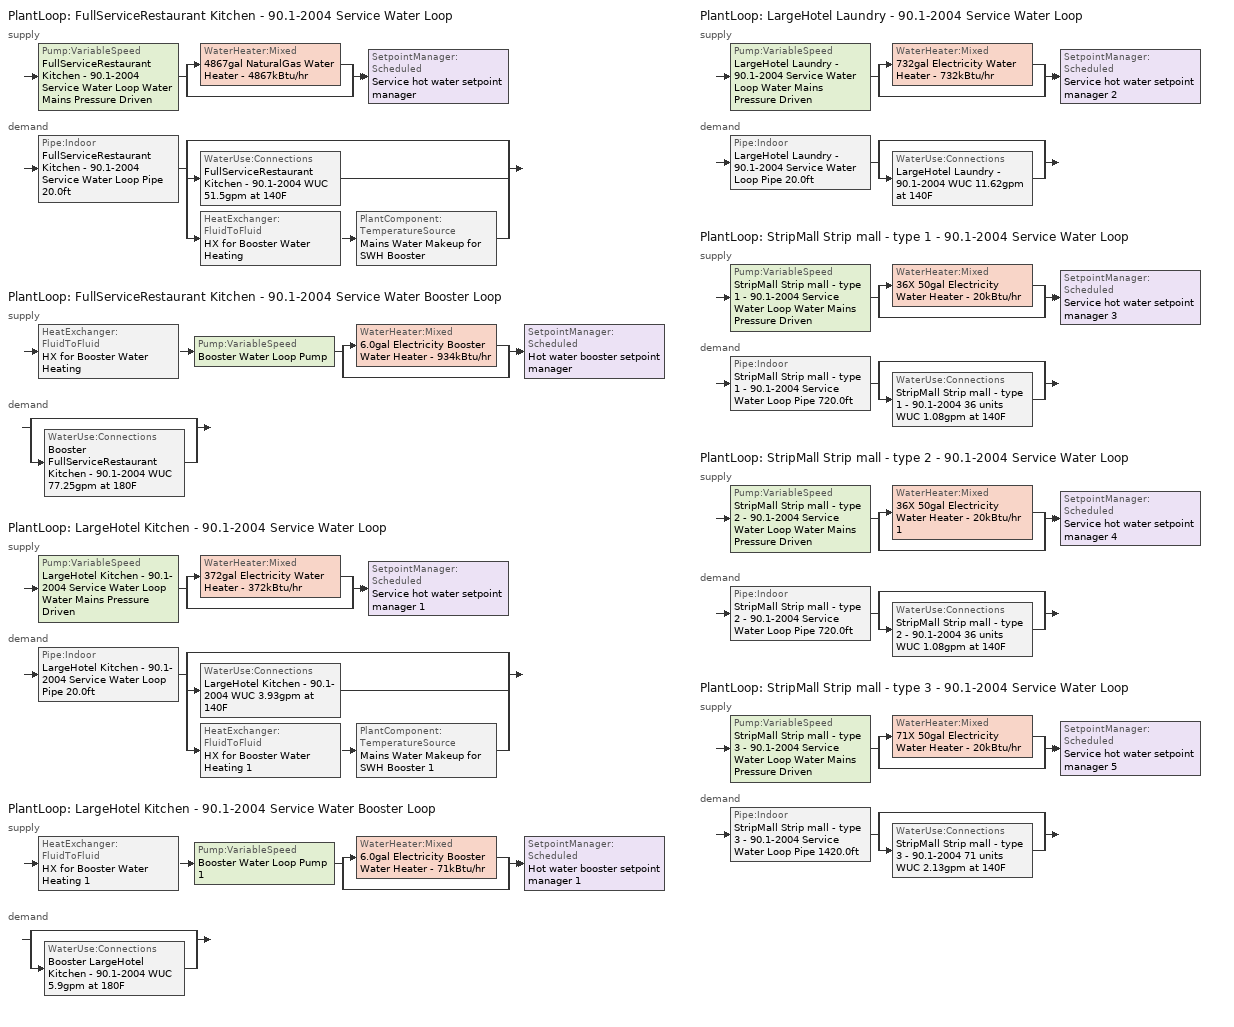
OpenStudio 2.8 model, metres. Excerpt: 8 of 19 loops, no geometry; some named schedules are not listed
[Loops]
PlantLoop 'FullServiceRestaurant Kitchen - 90.1-2004 Service Water Loop'
 supply: Pump:VariableSpeed 'FullServiceRestaurant Kitchen - 90.1-2004 Service Water Loop Water Mains Pressure Driven' > split
  | WaterHeater:Mixed '4867gal NaturalGas Water Heater - 4867kBtu/hr'
  | bypass
  join > SetpointManager:Scheduled 'Service hot water setpoint manager'
 demand: Pipe:Indoor 'FullServiceRestaurant Kitchen - 90.1-2004 Service Water Loop Pipe 20.0ft' > split
  | bypass
  | WaterUse:Connections 'FullServiceRestaurant Kitchen - 90.1-2004 WUC 51.5gpm at 140F'
  | HeatExchanger:FluidToFluid 'HX for Booster Water Heating' > PlantComponent:TemperatureSource 'Mains Water Makeup for SWH Booster'
PlantLoop 'FullServiceRestaurant Kitchen - 90.1-2004 Service Water Booster Loop'
 supply: HeatExchanger:FluidToFluid 'HX for Booster Water Heating' > Pump:VariableSpeed 'Booster Water Loop Pump' > split
  | WaterHeater:Mixed '6.0gal Electricity Booster Water Heater - 934kBtu/hr'
  | bypass
  join > SetpointManager:Scheduled 'Hot water booster setpoint manager'
 demand: split
  | bypass
  | WaterUse:Connections 'Booster FullServiceRestaurant Kitchen - 90.1-2004 WUC 77.25gpm at 180F'
PlantLoop 'LargeHotel Kitchen - 90.1-2004 Service Water Loop'
 supply: Pump:VariableSpeed 'LargeHotel Kitchen - 90.1-2004 Service Water Loop Water Mains Pressure Driven' > split
  | WaterHeater:Mixed '372gal Electricity Water Heater - 372kBtu/hr'
  | bypass
  join > SetpointManager:Scheduled 'Service hot water setpoint manager 1'
 demand: Pipe:Indoor 'LargeHotel Kitchen - 90.1-2004 Service Water Loop Pipe 20.0ft' > split
  | bypass
  | WaterUse:Connections 'LargeHotel Kitchen - 90.1-2004 WUC 3.93gpm at 140F'
  | HeatExchanger:FluidToFluid 'HX for Booster Water Heating 1' > PlantComponent:TemperatureSource 'Mains Water Makeup for SWH Booster 1'
PlantLoop 'LargeHotel Kitchen - 90.1-2004 Service Water Booster Loop'
 supply: HeatExchanger:FluidToFluid 'HX for Booster Water Heating 1' > Pump:VariableSpeed 'Booster Water Loop Pump 1' > split
  | WaterHeater:Mixed '6.0gal Electricity Booster Water Heater - 71kBtu/hr'
  | bypass
  join > SetpointManager:Scheduled 'Hot water booster setpoint manager 1'
 demand: split
  | bypass
  | WaterUse:Connections 'Booster LargeHotel Kitchen - 90.1-2004 WUC 5.9gpm at 180F'
PlantLoop 'LargeHotel Laundry - 90.1-2004 Service Water Loop'
 supply: Pump:VariableSpeed 'LargeHotel Laundry - 90.1-2004 Service Water Loop Water Mains Pressure Driven' > split
  | WaterHeater:Mixed '732gal Electricity Water Heater - 732kBtu/hr'
  | bypass
  join > SetpointManager:Scheduled 'Service hot water setpoint manager 2'
 demand: Pipe:Indoor 'LargeHotel Laundry - 90.1-2004 Service Water Loop Pipe 20.0ft' > split
  | bypass
  | WaterUse:Connections 'LargeHotel Laundry - 90.1-2004 WUC 11.62gpm at 140F'
PlantLoop 'StripMall Strip mall - type 1 - 90.1-2004 Service Water Loop'
 supply: Pump:VariableSpeed 'StripMall Strip mall - type 1 - 90.1-2004 Service Water Loop Water Mains Pressure Driven' > split
  | WaterHeater:Mixed '36X 50gal Electricity Water Heater - 20kBtu/hr'
  | bypass
  join > SetpointManager:Scheduled 'Service hot water setpoint manager 3'
 demand: Pipe:Indoor 'StripMall Strip mall - type 1 - 90.1-2004 Service Water Loop Pipe 720.0ft' > split
  | bypass
  | WaterUse:Connections 'StripMall Strip mall - type 1 - 90.1-2004 36 units WUC 1.08gpm at 140F'
PlantLoop 'StripMall Strip mall - type 2 - 90.1-2004 Service Water Loop'
 supply: Pump:VariableSpeed 'StripMall Strip mall - type 2 - 90.1-2004 Service Water Loop Water Mains Pressure Driven' > split
  | WaterHeater:Mixed '36X 50gal Electricity Water Heater - 20kBtu/hr 1'
  | bypass
  join > SetpointManager:Scheduled 'Service hot water setpoint manager 4'
 demand: Pipe:Indoor 'StripMall Strip mall - type 2 - 90.1-2004 Service Water Loop Pipe 720.0ft' > split
  | bypass
  | WaterUse:Connections 'StripMall Strip mall - type 2 - 90.1-2004 36 units WUC 1.08gpm at 140F'
PlantLoop 'StripMall Strip mall - type 3 - 90.1-2004 Service Water Loop'
 supply: Pump:VariableSpeed 'StripMall Strip mall - type 3 - 90.1-2004 Service Water Loop Water Mains Pressure Driven' > split
  | WaterHeater:Mixed '71X 50gal Electricity Water Heater - 20kBtu/hr'
  | bypass
  join > SetpointManager:Scheduled 'Service hot water setpoint manager 5'
 demand: Pipe:Indoor 'StripMall Strip mall - type 3 - 90.1-2004 Service Water Loop Pipe 1420.0ft' > split
  | bypass
  | WaterUse:Connections 'StripMall Strip mall - type 3 - 90.1-2004 71 units WUC 2.13gpm at 140F'
[Construction]
Uninsulated copper pipe 0.75in type L: Copper pipe 0.75in type L
Uninsulated copper pipe 0.75in type L 1: Copper pipe 0.75in type L 1
Uninsulated copper pipe 0.75in type L 2: Copper pipe 0.75in type L 2
Uninsulated copper pipe 0.75in type L 3: Copper pipe 0.75in type L 3
Uninsulated copper pipe 0.75in type L 4: Copper pipe 0.75in type L 4
Uninsulated copper pipe 0.75in type L 5: Copper pipe 0.75in type L 5
[Material] Roughness=Smooth; Thickness {m}=0.001143; Conductivity {W/m-K}=386; Density {kg/m3}=8906.27; Specific Heat {J/kg-K}=385.1856; Thermal Absorptance=0.9; Solar Absorptance=0.7; Visible Absorptance=0.7
Copper pipe 0.75in type L; Copper pipe 0.75in type L 1; Copper pipe 0.75in type L 2; Copper pipe 0.75in type L 3; Copper pipe 0.75in type L 4; Copper pipe 0.75in type L 5
[WaterUse:Connections]
Name | Water Use Equipment Name 1
Booster FullServiceRestaurant Kitchen - 90.1-2004 WUC 77.25gpm at 180F | Booster FullServiceRestaurant Kitchen - 90.1-2004 Service Water Use 77.25gpm at 180F
FullServiceRestaurant Kitchen - 90.1-2004 WUC 51.5gpm at 140F | FullServiceRestaurant Kitchen - 90.1-2004 Service Water Use 51.5gpm at 140F
Booster LargeHotel Kitchen - 90.1-2004 WUC 5.9gpm at 180F | Booster LargeHotel Kitchen - 90.1-2004 Service Water Use 5.9gpm at 180F
LargeHotel Kitchen - 90.1-2004 WUC 3.93gpm at 140F | LargeHotel Kitchen - 90.1-2004 Service Water Use 3.93gpm at 140F
LargeHotel Laundry - 90.1-2004 WUC 11.62gpm at 140F | LargeHotel Laundry - 90.1-2004 Service Water Use 11.62gpm at 140F
StripMall Strip mall - type 1 - 90.1-2004 36 units WUC 1.08gpm at 140F | StripMall Strip mall - type 1 - 90.1-2004 36 units Service Water Use 1.08gpm at 140F
StripMall Strip mall - type 2 - 90.1-2004 36 units WUC 1.08gpm at 140F | StripMall Strip mall - type 2 - 90.1-2004 36 units Service Water Use 1.08gpm at 140F
StripMall Strip mall - type 3 - 90.1-2004 71 units WUC 2.13gpm at 140F | StripMall Strip mall - type 3 - 90.1-2004 71 units Service Water Use 2.13gpm at 140F
[WaterUse:Equipment:Definition] Sensible Fraction Schedule=Fraction Sensible - 0.2; Latent Fraction Schedule=Fraction Latent - 0.05
Name | Peak Flow Rate {m3/s} | Target Temperature Schedule
Booster FullServiceRestaurant Kitchen - 90.1-2004 Service Water Use Def 77.25gpm | 0.00487392 | Mixed Water At Faucet Temp - 180F
FullServiceRestaurant Kitchen - 90.1-2004 Service Water Use Def 51.5gpm | 0.00324928 | Mixed Water At Faucet Temp - 140F
Booster LargeHotel Kitchen - 90.1-2004 Service Water Use Def 5.9gpm | 0.000372143 | Mixed Water At Faucet Temp - 180F 1
LargeHotel Kitchen - 90.1-2004 Service Water Use Def 3.93gpm | 0.000248095 | Mixed Water At Faucet Temp - 140F 2
LargeHotel Laundry - 90.1-2004 Service Water Use Def 11.62gpm | 0.000733047 | Mixed Water At Faucet Temp - 140F 3
StripMall Strip mall - type 1 - 90.1-2004 36 units Service Water Use Def 1.08gpm | 6.81374e-05 | Mixed Water At Faucet Temp - 140F 5
StripMall Strip mall - type 2 - 90.1-2004 36 units Service Water Use Def 1.08gpm | 6.81374e-05 | Mixed Water At Faucet Temp - 140F 6
StripMall Strip mall - type 3 - 90.1-2004 71 units Service Water Use Def 2.13gpm | 0.000134382 | Mixed Water At Faucet Temp - 140F 7
[WaterUse:Equipment]
Name | Water Use Equipment Definition | Flow Rate Fraction Schedule
Booster FullServiceRestaurant Kitchen - 90.1-2004 Service Water Use 77.25gpm at 180F | Booster FullServiceRestaurant Kitchen - 90.1-2004 Service Water Use Def 77.25gpm | RestaurantSitDown BLDG_SWH_SCH
FullServiceRestaurant Kitchen - 90.1-2004 Service Water Use 51.5gpm at 140F | FullServiceRestaurant Kitchen - 90.1-2004 Service Water Use Def 51.5gpm | RestaurantSitDown BLDG_SWH_SCH
Booster LargeHotel Kitchen - 90.1-2004 Service Water Use 5.9gpm at 180F | Booster LargeHotel Kitchen - 90.1-2004 Service Water Use Def 5.9gpm | HotelLarge BLDG_SWH_SCH
LargeHotel Kitchen - 90.1-2004 Service Water Use 3.93gpm at 140F | LargeHotel Kitchen - 90.1-2004 Service Water Use Def 3.93gpm | HotelLarge BLDG_SWH_SCH
LargeHotel Laundry - 90.1-2004 Service Water Use 11.62gpm at 140F | LargeHotel Laundry - 90.1-2004 Service Water Use Def 11.62gpm | HotelLarge LaundryRoom_SWH_Sch_Post2004
StripMall Strip mall - type 1 - 90.1-2004 36 units Service Water Use 1.08gpm at 140F | StripMall Strip mall - type 1 - 90.1-2004 36 units Service Water Use Def 1.08gpm | RetailStripmall Type1_SWH_SCH
StripMall Strip mall - type 2 - 90.1-2004 36 units Service Water Use 1.08gpm at 140F | StripMall Strip mall - type 2 - 90.1-2004 36 units Service Water Use Def 1.08gpm | RetailStripmall Type2_SWH_SCH
StripMall Strip mall - type 3 - 90.1-2004 71 units Service Water Use 2.13gpm at 140F | StripMall Strip mall - type 3 - 90.1-2004 71 units Service Water Use Def 2.13gpm | RetailStripmall Type3_SWH_SCH
[PlantLoop] Glycol Concentration=0; Plant Loop Volume {m3}=Autocalculate; Load Distribution Scheme=Optimal
Name | Maximum Loop Temperature {C} | Minimum Loop Temperature {C}
FullServiceRestaurant Kitchen - 90.1-2004 Service Water Loop; LargeHotel Kitchen - 90.1-2004 Service Water Loop; LargeHotel Laundry - 90.1-2004 Service Water Loop; StripMall Strip mall - type 1 - 90.1-2004 Service Water Loop; StripMall Strip mall - type 2 - 90.1-2004 Service Water Loop; StripMall Strip mall - type 3 - 90.1-2004 Service Water Loop | 60 | 10
FullServiceRestaurant Kitchen - 90.1-2004 Service Water Booster Loop; LargeHotel Kitchen - 90.1-2004 Service Water Booster Loop
[Sizing:Plant] Loop Type=Heating; Loop Design Temperature Difference {deltaC}=5; Sizing Option=NonCoincident; Zone Timesteps in Averaging Window=1; Coincident Sizing Factor Mode=None
Name | Design Loop Exit Temperature {C}
FullServiceRestaurant Kitchen - 90.1-2004 Service Water Loop; LargeHotel Kitchen - 90.1-2004 Service Water Loop; LargeHotel Laundry - 90.1-2004 Service Water Loop; StripMall Strip mall - type 1 - 90.1-2004 Service Water Loop; StripMall Strip mall - type 2 - 90.1-2004 Service Water Loop; StripMall Strip mall - type 3 - 90.1-2004 Service Water Loop | 60
FullServiceRestaurant Kitchen - 90.1-2004 Service Water Booster Loop; LargeHotel Kitchen - 90.1-2004 Service Water Booster Loop | 82.2222
[SetpointManager:Scheduled] Control Variable=Temperature
Name | Schedule | Setpoint Node or NodeList
Service hot water setpoint manager | Service Water Loop Temp - 140F | FullServiceRestaurant Kitchen - 90.1-2004 Service Water Loop Supply Outlet Node
Hot water booster setpoint manager | Service Water Booster Temp - 180.00000000000006F | FullServiceRestaurant Kitchen - 90.1-2004 Service Water Booster Loop Supply Outlet Node
Service hot water setpoint manager 1 | Service Water Loop Temp - 140F 1 | LargeHotel Kitchen - 90.1-2004 Service Water Loop Supply Outlet Node
Hot water booster setpoint manager 1 | Service Water Booster Temp - 180.00000000000006F 1 | LargeHotel Kitchen - 90.1-2004 Service Water Booster Loop Supply Outlet Node
Service hot water setpoint manager 2 | Service Water Loop Temp - 140F 2 | LargeHotel Laundry - 90.1-2004 Service Water Loop Supply Outlet Node
Service hot water setpoint manager 3 | Service Water Loop Temp - 140F 3 | StripMall Strip mall - type 1 - 90.1-2004 Service Water Loop Supply Outlet Node
Service hot water setpoint manager 4 | Service Water Loop Temp - 140F 4 | StripMall Strip mall - type 2 - 90.1-2004 Service Water Loop Supply Outlet Node
Service hot water setpoint manager 5 | Service Water Loop Temp - 140F 5 | StripMall Strip mall - type 3 - 90.1-2004 Service Water Loop Supply Outlet Node
[Pump:VariableSpeed] Motor Efficiency=1; Pump Control Type=Continuous; Skin Loss Radiative Fraction=0.5; Design Power Sizing Method=PowerPerFlowPerPressure; Design Electric Power per Unit Flow Rate {W/(m3/s)}=348701.1; Design Shaft Power per Unit Flow Rate per Unit Head {W-s/m3-Pa}=1.28205; Design Minimum Flow Rate Fraction=0
Name | Rated Pump Head {Pa} | Rated Power Consumption {W} | Minimum Flow Rate {m3/s}
FullServiceRestaurant Kitchen - 90.1-2004 Service Water Loop Water Mains Pressure Driven; LargeHotel Kitchen - 90.1-2004 Service Water Loop Water Mains Pressure Driven; LargeHotel Laundry - 90.1-2004 Service Water Loop Water Mains Pressure Driven; StripMall Strip mall - type 1 - 90.1-2004 Service Water Loop Water Mains Pressure Driven; StripMall Strip mall - type 2 - 90.1-2004 Service Water Loop Water Mains Pressure Driven; StripMall Strip mall - type 3 - 90.1-2004 Service Water Loop Water Mains Pressure Driven | 0.001
Booster Water Loop Pump; Booster Water Loop Pump 1 | 0 | 0 | 0
[WaterHeater:Mixed] Deadband Temperature Difference {deltaC}=2; Heater Control Type=Cycle; Off Cycle Parasitic Fuel Consumption Rate {W}=0; Off Cycle Parasitic Heat Fraction to Tank=0.8; On Cycle Parasitic Fuel Consumption Rate {W}=0; Ambient Temperature Indicator=Schedule; Use Side Effectiveness=1; Source Side Effectiveness=1; Use Side Design Flow Rate {m3/s}=autosize; Source Side Design Flow Rate {m3/s}=autosize; Indirect Water Heating Recovery Time {hr}=1.5; Source Side Flow Control Mode=IndirectHeatPrimarySetpoint
Name | Tank Volume {m3} | Setpoint Temperature Schedule | Maximum Temperature Limit {C} | Heater Maximum Capacity {W} | Heater Fuel Type | Heater Thermal Efficiency | Off Cycle Parasitic Fuel Type | On Cycle Parasitic Fuel Type | Ambient Temperature Schedule | Off Cycle Loss Coefficient to Ambient Temperature {W/K} | On Cycle Loss Coefficient to Ambient Temperature {W/K}
4867gal NaturalGas Water Heater - 4867kBtu/hr | 18.4234 | Service Water Loop Temp - 140F | 60 | 1.42636e+06 | NaturalGas | 0.78 | NaturalGas | NaturalGas | Water Heater Ambient Temp Schedule - 71.6f | 6 | 6
6.0gal Electricity Booster Water Heater - 934kBtu/hr | 0.0227125 | Service Water Booster Temp - 180.00000000000006F | 82.2222 | 273862 | Electricity | 1 | Electricity | Electricity | Water Heater Ambient Temp Schedule - 71.6 | 1.053 | 1.053
372gal Electricity Water Heater - 372kBtu/hr | 1.4067 | Service Water Loop Temp - 140F 1 | 60 | 108908 | Electricity | 1 | Electricity | Electricity | Water Heater Ambient Temp Schedule - 71.6f 1 | 1.053 | 1.053
6.0gal Electricity Booster Water Heater - 71kBtu/hr | 0.0227125 | Service Water Booster Temp - 180.00000000000006F 1 | 82.2222 | 20910.4 | Electricity | 1 | Electricity | Electricity | Water Heater Ambient Temp Schedule - 71.6 1 | 1.053 | 1.053
732gal Electricity Water Heater - 732kBtu/hr | 2.77092 | Service Water Loop Temp - 140F 2 | 60 | 214528 | Electricity | 1 | Electricity | Electricity | Water Heater Ambient Temp Schedule - 71.6f 2 | 1.053 | 1.053
36X 50gal Electricity Water Heater - 20kBtu/hr | 6.81374 | Service Water Loop Temp - 140F 3 | 60 | 211011 | Electricity | 1 | Electricity | Electricity | Water Heater Ambient Temp Schedule - 71.6f 3 | 1.053 | 1.053
36X 50gal Electricity Water Heater - 20kBtu/hr 1 | 6.81374 | Service Water Loop Temp - 140F 4 | 60 | 211011 | Electricity | 1 | Electricity | Electricity | Water Heater Ambient Temp Schedule - 71.6f 4 | 1.053 | 1.053
71X 50gal Electricity Water Heater - 20kBtu/hr | 13.4382 | Service Water Loop Temp - 140F 5 | 60 | 416161 | Electricity | 1 | Electricity | Electricity | Water Heater Ambient Temp Schedule - 71.6f 5 | 1.053 | 1.053
[Pipe:Indoor] Environment Type=Schedule; Pipe Inside Diameter {m}=0.019939
Name | Construction | Ambient Temperature Schedule | Ambient Air Velocity Schedule | Pipe Length {m}
FullServiceRestaurant Kitchen - 90.1-2004 Service Water Loop Pipe 20.0ft | Uninsulated copper pipe 0.75in type L | FullServiceRestaurant Kitchen - 90.1-2004 Service Water Loop Piping Air Temp - 70F | FullServiceRestaurant Kitchen - 90.1-2004 Service Water Loop Piping Air Velocity - 0.67mph | 6.096
LargeHotel Kitchen - 90.1-2004 Service Water Loop Pipe 20.0ft | Uninsulated copper pipe 0.75in type L 1 | LargeHotel Kitchen - 90.1-2004 Service Water Loop Piping Air Temp - 70F | LargeHotel Kitchen - 90.1-2004 Service Water Loop Piping Air Velocity - 0.67mph | 6.096
LargeHotel Laundry - 90.1-2004 Service Water Loop Pipe 20.0ft | Uninsulated copper pipe 0.75in type L 2 | LargeHotel Laundry - 90.1-2004 Service Water Loop Piping Air Temp - 70F | LargeHotel Laundry - 90.1-2004 Service Water Loop Piping Air Velocity - 0.67mph | 6.096
StripMall Strip mall - type 1 - 90.1-2004 Service Water Loop Pipe 720.0ft | Uninsulated copper pipe 0.75in type L 3 | StripMall Strip mall - type 1 - 90.1-2004 Service Water Loop Piping Air Temp - 70F | StripMall Strip mall - type 1 - 90.1-2004 Service Water Loop Piping Air Velocity - 0.67mph | 219.456
StripMall Strip mall - type 2 - 90.1-2004 Service Water Loop Pipe 720.0ft | Uninsulated copper pipe 0.75in type L 4 | StripMall Strip mall - type 2 - 90.1-2004 Service Water Loop Piping Air Temp - 70F | StripMall Strip mall - type 2 - 90.1-2004 Service Water Loop Piping Air Velocity - 0.67mph | 219.456
StripMall Strip mall - type 3 - 90.1-2004 Service Water Loop Pipe 1420.0ft | Uninsulated copper pipe 0.75in type L 5 | StripMall Strip mall - type 3 - 90.1-2004 Service Water Loop Piping Air Temp - 70F | StripMall Strip mall - type 3 - 90.1-2004 Service Water Loop Piping Air Velocity - 0.67mph | 432.816
[HeatExchanger:FluidToFluid] Loop Demand Side Design Flow Rate {m3/s}=autosize; Loop Supply Side Design Flow Rate {m3/s}=autosize; Heat Exchange Model Type=Ideal; Heat Exchanger U-Factor Times Area Value {W/K}=autosize; Control Type=UncontrolledOn; Minimum Temperature Difference to Activate Heat Exchanger {deltaC}=0.01; Heat Transfer Metering End Use Type=LoopToLoop; Component Override Cooling Control Temperature Mode=Loop; Sizing Factor=1; Operation Minimum Temperature Limit {C}=0; Operation Maximum Temperature Limit {C}=100
HX for Booster Water Heating; HX for Booster Water Heating 1
[PlantComponent:TemperatureSource] Design Volume Flow Rate {m3/s}=autosize; Temperature Specification Type=Scheduled; Source Temperature {C}=8
Name | Source Temperature Schedule
Mains Water Makeup for SWH Booster | Mains Water Temperature
Mains Water Makeup for SWH Booster 1 | Mains Water Temperature 1
[Schedule:Ruleset]
Name | Default Day Schedule | Summer Design Day Schedule | Winter Design Day Schedule
RestaurantSitDown BLDG_SWH_SCH | RestaurantSitDown BLDG_SWH_SCH Default | RestaurantSitDown BLDG_SWH_SCH Summer Design Day | RestaurantSitDown BLDG_SWH_SCH Winter Design Day
Service Water Loop Temp - 140F | Service Water Loop Temp - 140F Default
Water Heater Ambient Temp Schedule - 71.6f | Water Heater Ambient Temp Schedule - 71.6f Default
FullServiceRestaurant Kitchen - 90.1-2004 Service Water Loop Piping Air Temp - 70F | FullServiceRestaurant Kitchen - 90.1-2004 Service Water Loop Piping Air Temp - 70F Default
FullServiceRestaurant Kitchen - 90.1-2004 Service Water Loop Piping Air Velocity - 0.67mph | FullServiceRestaurant Kitchen - 90.1-2004 Service Water Loop Piping Air Velocity - 0.67mph Default
Service Water Booster Temp - 180.00000000000006F | Service Water Booster Temp - 180.00000000000006F Default
Water Heater Ambient Temp Schedule - 71.6 | Water Heater Ambient Temp Schedule - 71.6 Default
HotelLarge BLDG_SWH_SCH | HotelLarge BLDG_SWH_SCH Default | HotelLarge BLDG_SWH_SCH Summer Design Day | HotelLarge BLDG_SWH_SCH Winter Design Day
Service Water Loop Temp - 140F 1 | Service Water Loop Temp - 140F Default 1
Water Heater Ambient Temp Schedule - 71.6f 1 | Water Heater Ambient Temp Schedule - 71.6f Default 1
LargeHotel Kitchen - 90.1-2004 Service Water Loop Piping Air Temp - 70F | LargeHotel Kitchen - 90.1-2004 Service Water Loop Piping Air Temp - 70F Default
LargeHotel Kitchen - 90.1-2004 Service Water Loop Piping Air Velocity - 0.67mph | LargeHotel Kitchen - 90.1-2004 Service Water Loop Piping Air Velocity - 0.67mph Default
Service Water Booster Temp - 180.00000000000006F 1 | Service Water Booster Temp - 180.00000000000006F Default 1
Water Heater Ambient Temp Schedule - 71.6 1 | Water Heater Ambient Temp Schedule - 71.6 Default 1
HotelLarge LaundryRoom_SWH_Sch_Post2004 | HotelLarge LaundryRoom_SWH_Sch_Post2004 Default | HotelLarge LaundryRoom_SWH_Sch_Post2004 Summer Design Day | HotelLarge LaundryRoom_SWH_Sch_Post2004 Winter Design Day
Service Water Loop Temp - 140F 2 | Service Water Loop Temp - 140F Default 2
Water Heater Ambient Temp Schedule - 71.6f 2 | Water Heater Ambient Temp Schedule - 71.6f Default 2
LargeHotel Laundry - 90.1-2004 Service Water Loop Piping Air Temp - 70F | LargeHotel Laundry - 90.1-2004 Service Water Loop Piping Air Temp - 70F Default
LargeHotel Laundry - 90.1-2004 Service Water Loop Piping Air Velocity - 0.67mph | LargeHotel Laundry - 90.1-2004 Service Water Loop Piping Air Velocity - 0.67mph Default
RetailStripmall Type1_SWH_SCH | RetailStripmall Type1_SWH_SCH Default | RetailStripmall Type1_SWH_SCH Summer Design Day | RetailStripmall Type1_SWH_SCH Winter Design Day
Service Water Loop Temp - 140F 3 | Service Water Loop Temp - 140F Default 3
Water Heater Ambient Temp Schedule - 71.6f 3 | Water Heater Ambient Temp Schedule - 71.6f Default 3
StripMall Strip mall - type 1 - 90.1-2004 Service Water Loop Piping Air Temp - 70F | StripMall Strip mall - type 1 - 90.1-2004 Service Water Loop Piping Air Temp - 70F Default
StripMall Strip mall - type 1 - 90.1-2004 Service Water Loop Piping Air Velocity - 0.67mph | StripMall Strip mall - type 1 - 90.1-2004 Service Water Loop Piping Air Velocity - 0.67mph Default
RetailStripmall Type2_SWH_SCH | RetailStripmall Type2_SWH_SCH Default | RetailStripmall Type2_SWH_SCH Summer Design Day | RetailStripmall Type2_SWH_SCH Winter Design Day
Service Water Loop Temp - 140F 4 | Service Water Loop Temp - 140F Default 4
Water Heater Ambient Temp Schedule - 71.6f 4 | Water Heater Ambient Temp Schedule - 71.6f Default 4
StripMall Strip mall - type 2 - 90.1-2004 Service Water Loop Piping Air Temp - 70F | StripMall Strip mall - type 2 - 90.1-2004 Service Water Loop Piping Air Temp - 70F Default
StripMall Strip mall - type 2 - 90.1-2004 Service Water Loop Piping Air Velocity - 0.67mph | StripMall Strip mall - type 2 - 90.1-2004 Service Water Loop Piping Air Velocity - 0.67mph Default
RetailStripmall Type3_SWH_SCH | RetailStripmall Type3_SWH_SCH Default | RetailStripmall Type3_SWH_SCH Summer Design Day | RetailStripmall Type3_SWH_SCH Winter Design Day
Service Water Loop Temp - 140F 5 | Service Water Loop Temp - 140F Default 5
Water Heater Ambient Temp Schedule - 71.6f 5 | Water Heater Ambient Temp Schedule - 71.6f Default 5
StripMall Strip mall - type 3 - 90.1-2004 Service Water Loop Piping Air Temp - 70F | StripMall Strip mall - type 3 - 90.1-2004 Service Water Loop Piping Air Temp - 70F Default
StripMall Strip mall - type 3 - 90.1-2004 Service Water Loop Piping Air Velocity - 0.67mph | StripMall Strip mall - type 3 - 90.1-2004 Service Water Loop Piping Air Velocity - 0.67mph Default
[Schedule:Constant] Value=10
Mains Water Temperature; Mains Water Temperature 1
